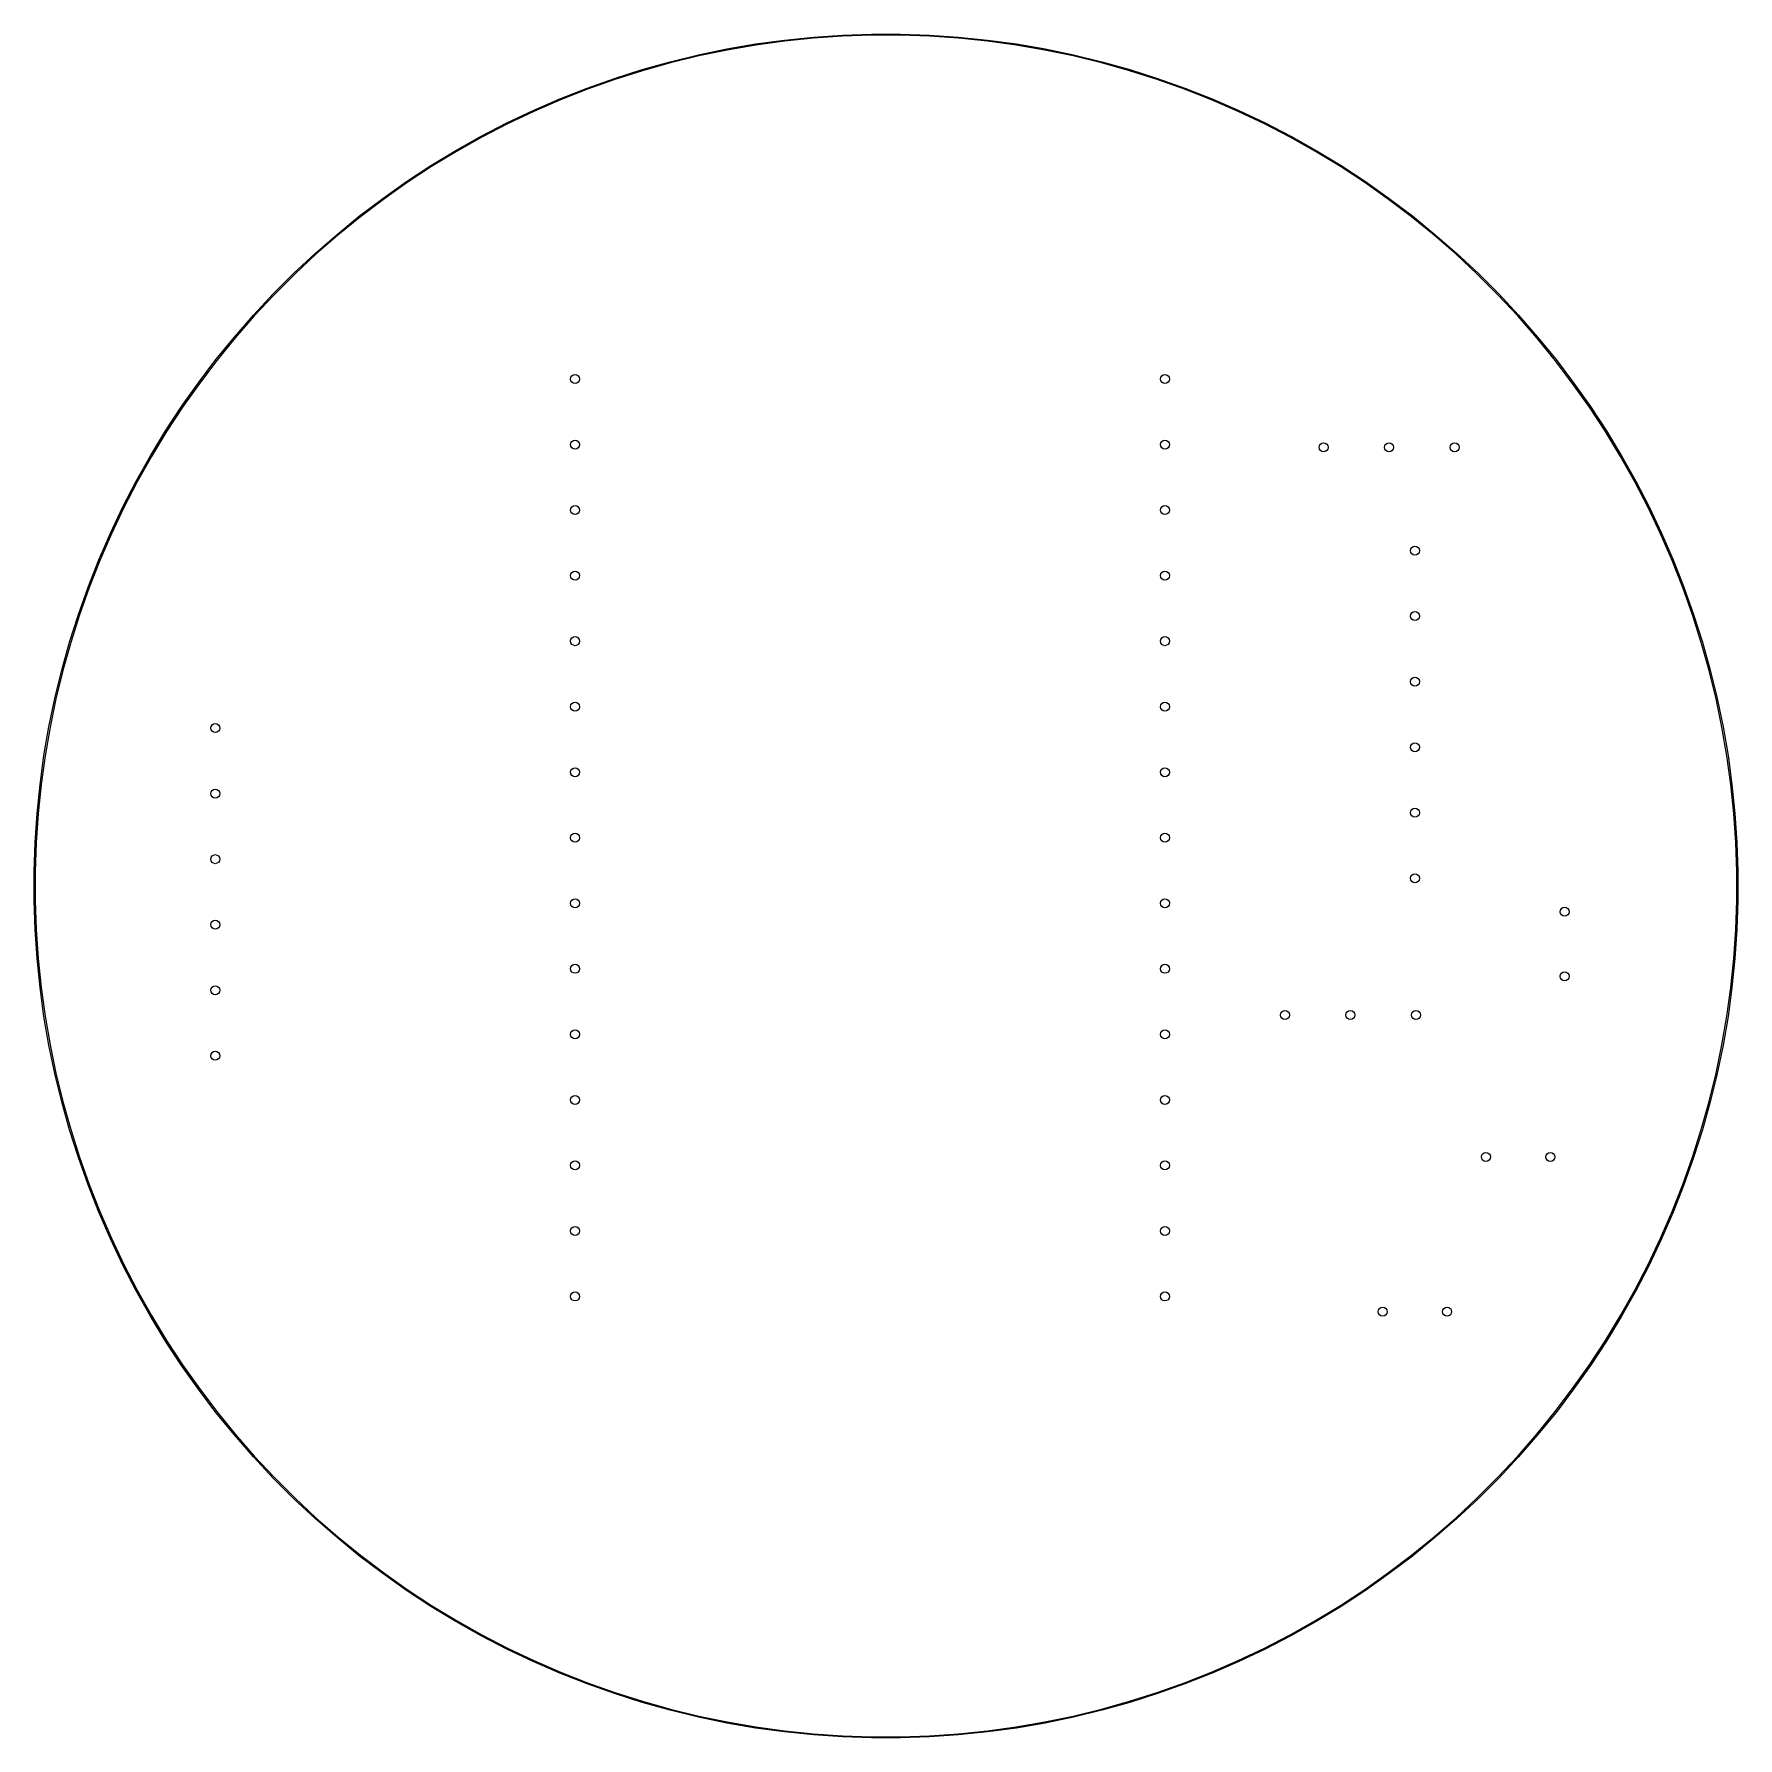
# Model space of a CAD drawing. Extents: x 156.5 to 222.5, y -103 to -37.
import ezdxf

# ---------------------------------------------------------------- set-up
doc = ezdxf.new("R2010")
doc.units = 0
doc.layers.add('BLACK', color=7, linetype='CONTINUOUS')

msp = doc.modelspace()

# ---------------------------------------------------------------- linework, layer by layer
at = {"layer": 'BLACK', "linetype": 'CONTINUOUS'}
for p, q in [((187.809146, -37.018314), (188.936163, -36.979814)), ((188.936163, -36.979814), (190.063837, -36.979814)), ((190.063837, -36.979814), (191.190854, -37.018314)), ((182.2298, -37.785177), (183.333889, -37.555745)), ((183.342327, -37.600143), (182.239749, -37.829261)), ((183.333889, -37.555745), (184.445166, -37.364141)), ((184.452083, -37.408802), (183.342327, -37.600143)), ((184.445166, -37.364141), (185.562338, -37.21059)), ((185.567726, -37.25546), (184.452083, -37.408802)), ((185.562338, -37.21059), (186.6841, -37.095269)), ((186.687953, -37.140297), (185.567726, -37.25546)), ((186.6841, -37.095269), (187.809146, -37.018314)), ((187.811459, -37.063447), (186.687953, -37.140297)), ((188.936934, -37.025), (187.811459, -37.063447)), ((190.063066, -37.025), (188.936934, -37.025)), ((191.188541, -37.063447), (190.063066, -37.025)), ((192.312047, -37.140297), (191.188541, -37.063447)), ((191.190854, -37.018314), (192.3159, -37.095269)), ((193.432274, -37.25546), (192.312047, -37.140297)), ((192.3159, -37.095269), (193.437662, -37.21059)), ((194.547917, -37.408802), (193.432274, -37.25546)), ((193.437662, -37.21059), (194.554834, -37.364141)), ((195.657673, -37.600143), (194.547917, -37.408802)), ((194.554834, -37.364141), (195.666111, -37.555745)), ((196.760251, -37.829261), (195.657673, -37.600143)), ((195.666111, -37.555745), (196.7702, -37.785177)), ((180.048332, -38.356413), (181.134189, -38.05217)), ((181.145637, -38.095889), (180.061266, -38.399716)), ((181.134189, -38.05217), (182.2298, -37.785177)), ((182.239749, -37.829261), (181.145637, -38.095889)), ((197.854363, -38.095889), (196.760251, -37.829261)), ((196.7702, -37.785177), (197.865811, -38.05217)), ((198.938734, -38.399716), (197.854363, -38.095889)), ((197.865811, -38.05217), (198.951668, -38.356413)), ((177.910931, -39.075186), (178.973495, -38.697551)), ((178.9879, -38.740387), (177.92679, -39.117505)), ((178.973495, -38.697551), (180.048332, -38.356413)), ((180.061266, -38.399716), (178.9879, -38.740387)), ((200.0121, -38.740387), (198.938734, -38.399716)), ((198.951668, -38.356413), (200.026505, -38.697551)), ((201.07321, -39.117505), (200.0121, -38.740387)), ((200.026505, -38.697551), (201.089069, -39.075186)), ((175.827564, -39.938145), (176.86188, -39.488878)), ((176.879174, -39.530631), (175.846274, -39.979283)), ((176.86188, -39.488878), (177.910931, -39.075186)), ((177.92679, -39.117505), (176.879174, -39.530631)), ((202.120826, -39.530631), (201.07321, -39.117505)), ((201.089069, -39.075186), (202.13812, -39.488878)), ((203.153726, -39.979283), (202.120826, -39.530631)), ((202.13812, -39.488878), (203.172436, -39.938145)), ((174.809189, -40.422463), (175.827564, -39.938145)), ((175.846274, -39.979283), (174.829293, -40.462938)), ((204.170707, -40.462938), (203.153726, -39.979283)), ((203.172436, -39.938145), (204.190811, -40.422463)), ((172.824995, -41.493951), (173.807944, -40.941266)), ((173.807944, -40.941266), (174.809189, -40.422463)), ((174.829293, -40.462938), (173.829418, -40.981032)), ((205.170582, -40.981032), (204.170707, -40.462938)), ((204.190811, -40.422463), (205.192056, -40.941266)), ((205.192056, -40.941266), (206.175005, -41.493951)), ((171.861488, -42.079873), (172.824995, -41.493951)), ((172.847813, -41.53296), (171.885625, -42.11808)), ((173.829418, -40.981032), (172.847813, -41.53296)), ((206.152187, -41.53296), (205.170582, -40.981032)), ((207.114375, -42.11808), (206.152187, -41.53296)), ((206.175005, -41.493951), (207.138512, -42.079873)), ((170.918546, -42.698348), (171.861488, -42.079873)), ((171.885625, -42.11808), (170.943974, -42.735709)), ((208.056026, -42.735709), (207.114375, -42.11808)), ((207.138512, -42.079873), (208.081454, -42.698348)), ((169.99727, -43.348656), (170.918546, -42.698348)), ((170.943974, -42.735709), (170.023959, -43.385127)), ((208.976041, -43.385127), (208.056026, -42.735709)), ((208.081454, -42.698348), (209.00273, -43.348656)), ((169.098733, -44.030038), (169.99727, -43.348656)), ((170.023959, -43.385127), (169.126651, -44.065576)), ((209.873349, -44.065576), (208.976041, -43.385127)), ((209.00273, -43.348656), (209.901267, -44.030038)), ((168.223983, -44.741699), (169.098733, -44.030038)), ((169.126651, -44.065576), (168.253099, -44.776264)), ((210.746901, -44.776264), (209.873349, -44.065576)), ((209.901267, -44.030038), (210.776017, -44.741699)), ((167.374041, -45.482811), (168.223983, -44.741699)), ((168.253099, -44.776264), (167.404319, -45.516362)), ((211.595681, -45.516362), (210.746901, -44.776264)), ((210.776017, -44.741699), (211.625959, -45.482811)), ((166.549895, -46.252509), (167.374041, -45.482811)), ((167.404319, -45.516362), (166.581301, -46.285006)), ((212.418699, -46.285006), (211.595681, -45.516362)), ((211.625959, -45.482811), (212.450105, -46.252509)), ((165.752509, -47.049895), (166.549895, -46.252509)), ((166.581301, -46.285006), (165.785006, -47.081301)), ((213.214994, -47.081301), (212.418699, -46.285006)), ((212.450105, -46.252509), (213.247491, -47.049895)), ((164.982811, -47.874041), (165.752509, -47.049895)), ((165.785006, -47.081301), (165.016362, -47.904319)), ((213.983638, -47.904319), (213.214994, -47.081301)), ((213.247491, -47.049895), (214.017189, -47.874041)), ((164.241699, -48.723983), (164.982811, -47.874041)), ((165.016362, -47.904319), (164.276264, -48.753099)), ((214.723736, -48.753099), (213.983638, -47.904319)), ((214.017189, -47.874041), (214.758301, -48.723983)), ((163.530038, -49.598733), (164.241699, -48.723983)), ((164.276264, -48.753099), (163.565576, -49.626651)), ((215.434424, -49.626651), (214.723736, -48.753099)), ((214.758301, -48.723983), (215.469962, -49.598733)), ((162.848656, -50.49727), (163.530038, -49.598733)), ((163.565576, -49.626651), (162.885127, -50.523959)), ((216.114873, -50.523959), (215.434424, -49.626651)), ((215.469962, -49.598733), (216.151344, -50.49727)), ((162.198348, -51.418546), (162.848656, -50.49727)), ((162.885127, -50.523959), (162.235709, -51.443974)), ((216.764291, -51.443974), (216.114873, -50.523959)), ((216.151344, -50.49727), (216.801652, -51.418546)), ((161.579873, -52.361488), (162.198348, -51.418546)), ((162.235709, -51.443974), (161.61808, -52.385625)), ((217.38192, -52.385625), (216.764291, -51.443974)), ((216.801652, -51.418546), (217.420127, -52.361488)), ((160.993951, -53.324995), (161.579873, -52.361488)), ((161.61808, -52.385625), (161.03296, -53.347813)), ((217.96704, -53.347813), (217.38192, -52.385625)), ((217.420127, -52.361488), (218.006049, -53.324995)), ((160.441266, -54.307944), (160.993951, -53.324995)), ((161.03296, -53.347813), (160.481032, -54.329418)), ((218.518968, -54.329418), (217.96704, -53.347813)), ((218.006049, -53.324995), (218.558734, -54.307944)), ((159.922463, -55.309189), (160.441266, -54.307944)), ((160.481032, -54.329418), (159.962938, -55.329293)), ((219.037062, -55.329293), (218.518968, -54.329418)), ((218.558734, -54.307944), (219.077537, -55.309189)), ((159.438145, -56.327564), (159.922463, -55.309189)), ((159.962938, -55.329293), (159.479283, -56.346274)), ((219.520717, -56.346274), (219.037062, -55.329293)), ((219.077537, -55.309189), (219.561855, -56.327564)), ((158.988878, -57.36188), (159.438145, -56.327564)), ((159.479283, -56.346274), (159.030631, -57.379174)), ((219.969369, -57.379174), (219.520717, -56.346274)), ((219.561855, -56.327564), (220.011122, -57.36188)), ((158.575186, -58.410931), (158.988878, -57.36188)), ((159.030631, -57.379174), (158.617505, -58.42679)), ((220.382495, -58.42679), (219.969369, -57.379174)), ((220.011122, -57.36188), (220.424814, -58.410931)), ((158.197551, -59.473495), (158.575186, -58.410931)), ((158.617505, -58.42679), (158.240387, -59.4879)), ((220.759613, -59.4879), (220.382495, -58.42679)), ((220.424814, -58.410931), (220.802449, -59.473495)), ((157.856413, -60.548332), (158.197551, -59.473495)), ((158.240387, -59.4879), (157.899716, -60.561266)), ((221.100284, -60.561266), (220.759613, -59.4879)), ((220.802449, -59.473495), (221.143587, -60.548332)), ((157.55217, -61.634189), (157.856413, -60.548332)), ((157.899716, -60.561266), (157.595889, -61.645637)), ((221.404111, -61.645637), (221.100284, -60.561266)), ((221.143587, -60.548332), (221.44783, -61.634189)), ((157.285177, -62.7298), (157.55217, -61.634189)), ((157.595889, -61.645637), (157.329261, -62.739749)), ((221.670739, -62.739749), (221.404111, -61.645637)), ((221.44783, -61.634189), (221.714823, -62.7298)), ((157.055745, -63.833889), (157.285177, -62.7298)), ((221.714823, -62.7298), (221.944255, -63.833889)), ((157.329261, -62.739749), (157.100143, -63.842327)), ((221.899857, -63.842327), (221.670739, -62.739749)), ((156.864141, -64.945166), (157.055745, -63.833889)), ((157.100143, -63.842327), (156.908802, -64.952083)), ((222.091198, -64.952083), (221.899857, -63.842327)), ((221.944255, -63.833889), (222.135859, -64.945166)), ((156.71059, -66.062338), (156.864141, -64.945166)), ((156.908802, -64.952083), (156.75546, -66.067726)), ((222.24454, -66.067726), (222.091198, -64.952083)), ((222.135859, -64.945166), (222.28941, -66.062338)), ((156.595269, -67.1841), (156.71059, -66.062338)), ((156.75546, -66.067726), (156.640297, -67.187953)), ((222.359703, -67.187953), (222.24454, -66.067726)), ((222.28941, -66.062338), (222.404731, -67.1841)), ((156.518314, -68.309146), (156.595269, -67.1841)), ((156.640297, -67.187953), (156.563447, -68.311459)), ((222.436553, -68.311459), (222.359703, -67.187953)), ((222.404731, -67.1841), (222.481686, -68.309146)), ((156.479814, -69.436163), (156.518314, -68.309146)), ((156.563447, -68.311459), (156.525, -69.436934)), ((222.475, -69.436934), (222.436553, -68.311459)), ((222.481686, -68.309146), (222.520186, -69.436163)), ((156.479814, -69.436934), (156.479814, -69.436163)), ((156.479814, -70.563837), (156.479814, -69.436934)), ((156.525, -69.436934), (156.525, -70.563066)), ((222.475, -70.563066), (222.475, -69.436934)), ((222.520186, -69.436163), (222.520186, -70.563837)), ((156.518314, -71.690854), (156.479814, -70.563837)), ((156.525, -70.563066), (156.563447, -71.688541)), ((222.436553, -71.688541), (222.475, -70.563066)), ((222.520186, -70.563837), (222.481686, -71.690854)), ((156.595269, -72.8159), (156.518314, -71.690854)), ((156.563447, -71.688541), (156.640297, -72.812047)), ((222.359703, -72.812047), (222.436553, -71.688541)), ((222.481686, -71.690854), (222.404731, -72.8159)), ((156.71059, -73.937662), (156.595269, -72.8159)), ((156.640297, -72.812047), (156.75546, -73.932274)), ((222.24454, -73.932274), (222.359703, -72.812047)), ((222.404731, -72.8159), (222.28941, -73.937662)), ((156.864141, -75.054834), (156.71059, -73.937662)), ((156.75546, -73.932274), (156.908802, -75.047917)), ((222.091198, -75.047917), (222.24454, -73.932274)), ((222.28941, -73.937662), (222.135859, -75.054834)), ((157.055745, -76.166111), (156.864141, -75.054834)), ((156.908802, -75.047917), (157.100143, -76.157673)), ((221.899857, -76.157673), (222.091198, -75.047917)), ((222.135859, -75.054834), (221.944255, -76.166111)), ((157.285177, -77.2702), (157.055745, -76.166111)), ((157.100143, -76.157673), (157.329261, -77.260251)), ((221.670739, -77.260251), (221.899857, -76.157673)), ((221.944255, -76.166111), (221.714823, -77.2702)), ((157.329261, -77.260251), (157.595889, -78.354363)), ((221.404111, -78.354363), (221.670739, -77.260251)), ((157.55217, -78.365811), (157.285177, -77.2702)), ((221.714823, -77.2702), (221.44783, -78.365811)), ((157.856413, -79.451668), (157.55217, -78.365811)), ((157.595889, -78.354363), (157.899716, -79.438734)), ((221.100284, -79.438734), (221.404111, -78.354363)), ((221.44783, -78.365811), (221.143587, -79.451668)), ((158.197551, -80.526505), (157.856413, -79.451668)), ((157.899716, -79.438734), (158.240387, -80.5121)), ((220.759613, -80.5121), (221.100284, -79.438734)), ((221.143587, -79.451668), (220.802449, -80.526505)), ((158.575186, -81.589069), (158.197551, -80.526505)), ((158.240387, -80.5121), (158.617505, -81.57321)), ((220.382495, -81.57321), (220.759613, -80.5121)), ((220.802449, -80.526505), (220.424814, -81.589069)), ((158.988878, -82.63812), (158.575186, -81.589069)), ((158.617505, -81.57321), (159.030631, -82.620826)), ((219.969369, -82.620826), (220.382495, -81.57321)), ((220.424814, -81.589069), (220.011122, -82.63812)), ((159.438145, -83.672436), (158.988878, -82.63812)), ((159.030631, -82.620826), (159.479283, -83.653726)), ((219.520717, -83.653726), (219.969369, -82.620826)), ((220.011122, -82.63812), (219.561855, -83.672436)), ((159.922463, -84.690811), (159.438145, -83.672436)), ((159.479283, -83.653726), (159.962938, -84.670707)), ((219.037062, -84.670707), (219.520717, -83.653726)), ((219.561855, -83.672436), (219.077537, -84.690811)), ((160.441266, -85.692056), (159.922463, -84.690811)), ((159.962938, -84.670707), (160.481032, -85.670582)), ((218.518968, -85.670582), (219.037062, -84.670707)), ((219.077537, -84.690811), (218.558734, -85.692056)), ((160.993951, -86.675005), (160.441266, -85.692056)), ((160.481032, -85.670582), (161.03296, -86.652187)), ((217.96704, -86.652187), (218.518968, -85.670582)), ((218.558734, -85.692056), (218.006049, -86.675005)), ((161.579873, -87.638512), (160.993951, -86.675005)), ((161.03296, -86.652187), (161.61808, -87.614375)), ((217.38192, -87.614375), (217.96704, -86.652187)), ((218.006049, -86.675005), (217.420127, -87.638512)), ((162.198348, -88.581454), (161.579873, -87.638512)), ((161.61808, -87.614375), (162.235709, -88.556026)), ((216.764291, -88.556026), (217.38192, -87.614375)), ((217.420127, -87.638512), (216.801652, -88.581454)), ((162.848656, -89.50273), (162.198348, -88.581454)), ((162.235709, -88.556026), (162.885127, -89.476041)), ((216.114873, -89.476041), (216.764291, -88.556026)), ((216.801652, -88.581454), (216.151344, -89.50273)), ((163.530038, -90.401267), (162.848656, -89.50273)), ((162.885127, -89.476041), (163.565576, -90.373349)), ((215.434424, -90.373349), (216.114873, -89.476041)), ((216.151344, -89.50273), (215.469962, -90.401267)), ((164.241699, -91.276017), (163.530038, -90.401267)), ((163.565576, -90.373349), (164.276264, -91.246901)), ((214.723736, -91.246901), (215.434424, -90.373349)), ((215.469962, -90.401267), (214.758301, -91.276017)), ((164.982811, -92.125959), (164.241699, -91.276017)), ((164.276264, -91.246901), (165.016362, -92.095681)), ((213.983638, -92.095681), (214.723736, -91.246901)), ((214.758301, -91.276017), (214.017189, -92.125959)), ((165.752509, -92.950105), (164.982811, -92.125959)), ((165.016362, -92.095681), (165.785006, -92.918699)), ((213.214994, -92.918699), (213.983638, -92.095681)), ((214.017189, -92.125959), (213.247491, -92.950105)), ((166.549895, -93.747491), (165.752509, -92.950105)), ((165.785006, -92.918699), (166.581301, -93.714994)), ((212.418699, -93.714994), (213.214994, -92.918699)), ((213.247491, -92.950105), (212.450105, -93.747491)), ((167.374041, -94.517189), (166.549895, -93.747491)), ((166.581301, -93.714994), (167.404319, -94.483638)), ((211.595681, -94.483638), (212.418699, -93.714994)), ((212.450105, -93.747491), (211.625959, -94.517189)), ((168.223983, -95.258301), (167.374041, -94.517189)), ((167.404319, -94.483638), (168.253099, -95.223736)), ((210.746901, -95.223736), (211.595681, -94.483638)), ((211.625959, -94.517189), (210.776017, -95.258301)), ((169.098733, -95.969962), (168.223983, -95.258301)), ((168.253099, -95.223736), (169.126651, -95.934424)), ((209.873349, -95.934424), (210.746901, -95.223736)), ((210.776017, -95.258301), (209.901267, -95.969962)), ((169.99727, -96.651344), (169.098733, -95.969962)), ((169.126651, -95.934424), (170.023959, -96.614873)), ((208.976041, -96.614873), (209.873349, -95.934424)), ((209.901267, -95.969962), (209.00273, -96.651344)), ((170.918546, -97.301652), (169.99727, -96.651344)), ((170.023959, -96.614873), (170.943974, -97.264291)), ((208.056026, -97.264291), (208.976041, -96.614873)), ((209.00273, -96.651344), (208.081454, -97.301652)), ((171.861488, -97.920127), (170.918546, -97.301652)), ((170.943974, -97.264291), (171.885625, -97.88192)), ((207.114375, -97.88192), (208.056026, -97.264291)), ((208.081454, -97.301652), (207.138512, -97.920127)), ((172.824995, -98.506049), (171.861488, -97.920127)), ((171.885625, -97.88192), (172.847813, -98.46704)), ((206.152187, -98.46704), (207.114375, -97.88192)), ((207.138512, -97.920127), (206.175005, -98.506049)), ((173.807944, -99.058734), (172.824995, -98.506049)), ((172.847813, -98.46704), (173.829418, -99.018968)), ((174.809189, -99.577537), (173.807944, -99.058734)), ((173.829418, -99.018968), (174.829293, -99.537062)), ((204.170707, -99.537062), (205.170582, -99.018968)), ((205.192056, -99.058734), (204.190811, -99.577537)), ((205.170582, -99.018968), (206.152187, -98.46704)), ((206.175005, -98.506049), (205.192056, -99.058734)), ((175.827564, -100.061855), (174.809189, -99.577537)), ((174.829293, -99.537062), (175.846274, -100.020717)), ((203.153726, -100.020717), (204.170707, -99.537062)), ((204.190811, -99.577537), (203.172436, -100.061855)), ((176.86188, -100.511122), (175.827564, -100.061855)), ((175.846274, -100.020717), (176.879174, -100.469369)), ((202.120826, -100.469369), (203.153726, -100.020717)), ((203.172436, -100.061855), (202.13812, -100.511122)), ((177.910931, -100.924814), (176.86188, -100.511122)), ((176.879174, -100.469369), (177.92679, -100.882495)), ((178.973495, -101.302449), (177.910931, -100.924814)), ((177.92679, -100.882495), (178.9879, -101.259613)), ((200.0121, -101.259613), (201.07321, -100.882495)), ((201.089069, -100.924814), (200.026505, -101.302449)), ((201.07321, -100.882495), (202.120826, -100.469369)), ((202.13812, -100.511122), (201.089069, -100.924814)), ((180.048332, -101.643587), (178.973495, -101.302449)), ((178.9879, -101.259613), (180.061266, -101.600284)), ((181.134189, -101.94783), (180.048332, -101.643587)), ((180.061266, -101.600284), (181.145637, -101.904111)), ((197.854363, -101.904111), (198.938734, -101.600284)), ((198.951668, -101.643587), (197.865811, -101.94783)), ((198.938734, -101.600284), (200.0121, -101.259613)), ((200.026505, -101.302449), (198.951668, -101.643587)), ((182.2298, -102.214823), (181.134189, -101.94783)), ((181.145637, -101.904111), (182.239749, -102.170739)), ((183.333889, -102.444255), (182.2298, -102.214823)), ((182.239749, -102.170739), (183.342327, -102.399857)), ((195.657673, -102.399857), (196.760251, -102.170739)), ((196.7702, -102.214823), (195.666111, -102.444255)), ((196.760251, -102.170739), (197.854363, -101.904111)), ((197.865811, -101.94783), (196.7702, -102.214823)), ((184.445166, -102.635859), (183.333889, -102.444255)), ((183.342327, -102.399857), (184.452083, -102.591198)), ((185.562338, -102.78941), (184.445166, -102.635859)), ((184.452083, -102.591198), (185.567726, -102.74454)), ((186.6841, -102.904731), (185.562338, -102.78941)), ((185.567726, -102.74454), (186.687953, -102.859703)), ((187.809146, -102.981686), (186.6841, -102.904731)), ((186.687953, -102.859703), (187.811459, -102.936553)), ((188.936163, -103.020186), (187.809146, -102.981686)), ((187.811459, -102.936553), (188.936934, -102.975)), ((190.063837, -103.020186), (188.936163, -103.020186)), ((188.936934, -102.975), (190.063066, -102.975)), ((190.063066, -102.975), (191.188541, -102.936553)), ((191.190854, -102.981686), (190.063837, -103.020186)), ((191.188541, -102.936553), (192.312047, -102.859703)), ((192.3159, -102.904731), (191.190854, -102.981686)), ((192.312047, -102.859703), (193.432274, -102.74454)), ((193.437662, -102.78941), (192.3159, -102.904731)), ((193.432274, -102.74454), (194.547917, -102.591198)), ((194.554834, -102.635859), (193.437662, -102.78941)), ((194.547917, -102.591198), (195.657673, -102.399857)), ((195.666111, -102.444255), (194.554834, -102.635859))]:
    msp.add_line(p, q, dxfattribs=at)
at = {"layer": 'BLACK'}
for centre in [(177.45, -50.35), (177.45, -50.35), (200.31, -50.35), (200.31, -50.35), (177.45, -52.89), (177.45, -52.89), (200.31, -52.89), (200.31, -52.89), (206.46, -53), (206.46, -53), (209, -53), (209, -53), (211.54, -53), (211.54, -53), (177.45, -55.43), (177.45, -55.43), (200.31, -55.43), (200.31, -55.43), (210, -57), (210, -57), (177.45, -57.97), (177.45, -57.97), (200.31, -57.97), (200.31, -57.97), (210, -59.54), (210, -59.54), (177.45, -60.51), (177.45, -60.51), (200.31, -60.51), (200.31, -60.51), (210, -62.08), (210, -62.08), (177.45, -63.05), (177.45, -63.05), (200.31, -63.05), (200.31, -63.05), (163.5, -63.88), (163.5, -63.88), (210, -64.62), (210, -64.62), (177.45, -65.59), (177.45, -65.59), (200.31, -65.59), (200.31, -65.59), (163.5, -66.42), (163.5, -66.42), (210, -67.16), (210, -67.16), (177.45, -68.13), (177.45, -68.13), (200.31, -68.13), (200.31, -68.13), (163.5, -68.96), (163.5, -68.96), (210, -69.7), (210, -69.7), (177.45, -70.67), (177.45, -70.67), (200.31, -70.67), (200.31, -70.67), (215.8, -71), (215.8, -71), (163.5, -71.5), (163.5, -71.5), (177.45, -73.21), (177.45, -73.21), (200.31, -73.21), (200.31, -73.21), (163.5, -74.04), (163.5, -74.04), (215.8, -73.5), (215.8, -73.5), (204.96, -75), (204.96, -75), (207.5, -75), (207.5, -75), (210.04, -75), (210.04, -75), (177.45, -75.75), (177.45, -75.75), (200.31, -75.75), (200.31, -75.75), (163.5, -76.58), (163.5, -76.58), (177.45, -78.29), (177.45, -78.29), (200.31, -78.29), (200.31, -78.29), (212.75, -80.5), (212.75, -80.5), (215.25, -80.5), (215.25, -80.5), (177.45, -80.83), (177.45, -80.83), (200.31, -80.83), (200.31, -80.83), (177.45, -83.37), (177.45, -83.37), (200.31, -83.37), (200.31, -83.37), (177.45, -85.91), (177.45, -85.91), (200.31, -85.91), (200.31, -85.91), (208.75, -86.5), (208.75, -86.5), (211.25, -86.5), (211.25, -86.5)]:
    msp.add_circle(centre, 0.175, dxfattribs=at)

doc.saveas('drawing.dxf')
